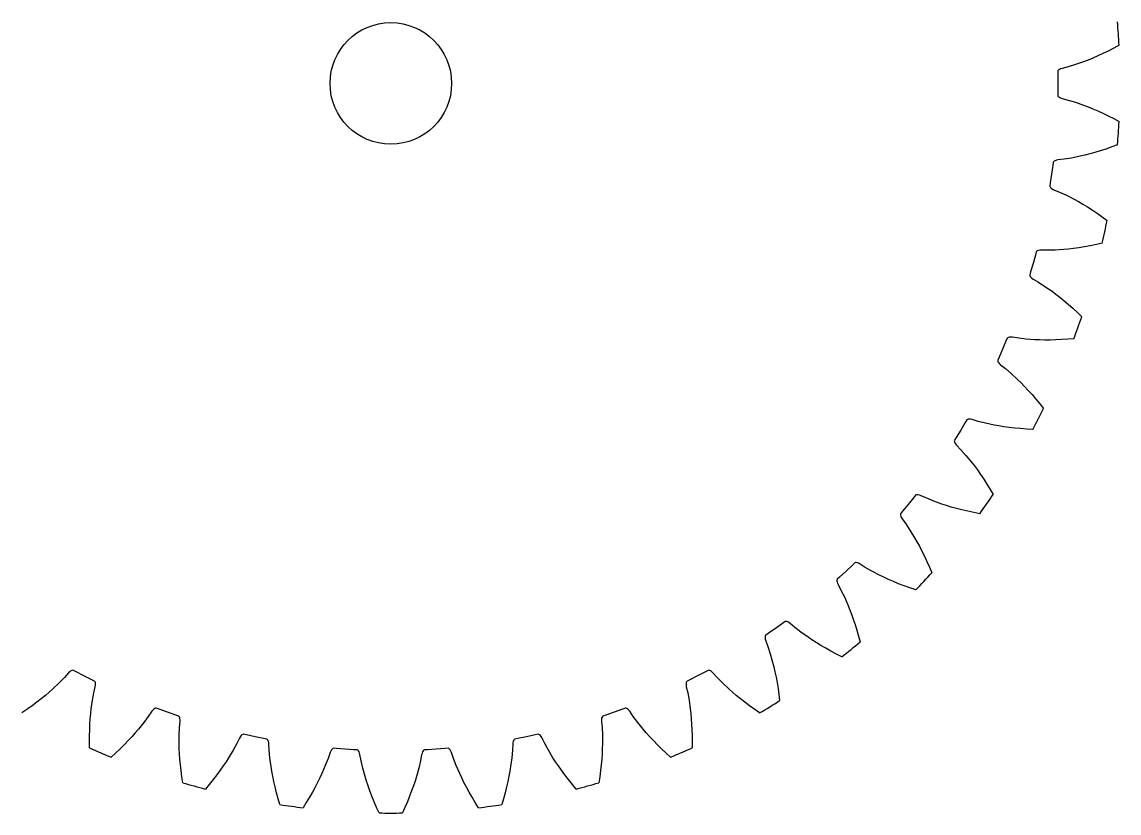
# Model space of a CAD drawing. Extents: x -12.4 to 58.5, y -24 to 24.
# Drawn here: x 22.36 to 58.47, y -24 to 2.02 of the extents above; entities that cross this region are included whole.
import ezdxf

# ---------------------------------------------------------------- set-up
doc = ezdxf.new("R2010")
doc.units = 0

msp = doc.modelspace()

# ---------------------------------------------------------------- linework, layer by layer
msp.add_circle((34.5, 0), 2)
msp.add_circle((34.5, 0), 2)
at = {"layer": 'layer0'}
for p, q in [((58.292, 1.159), (58.108, 1.066)), ((58.467, 1.253), (58.292, 1.159)), ((57.447, 0.769), (57.301, 0.713)), ((57.603, 0.833), (57.447, 0.769)), ((57.765, 0.903), (57.603, 0.833)), ((57.934, 0.981), (57.765, 0.903)), ((58.108, 1.066), (57.934, 0.981)), ((56.456, 0.414), (56.447, 0.392)), ((56.447, 0.392), (56.448, 0.286)), ((56.475, 0.436), (56.456, 0.414)), ((56.504, 0.457), (56.475, 0.436)), ((56.544, 0.476), (56.504, 0.457)), ((56.595, 0.494), (56.544, 0.476)), ((56.792, 0.546), (56.595, 0.494)), ((57.031, 0.619), (56.792, 0.546)), ((57.301, 0.713), (57.031, 0.619)), ((56.448, 0.286), (56.45, 0)), ((56.45, 0), (56.448, -0.286)), ((56.448, -0.286), (56.447, -0.392)), ((56.447, -0.392), (56.456, -0.414)), ((56.456, -0.414), (56.475, -0.436)), ((56.475, -0.436), (56.504, -0.457)), ((56.504, -0.457), (56.544, -0.476)), ((56.544, -0.476), (56.595, -0.494)), ((56.595, -0.494), (56.792, -0.546)), ((56.792, -0.546), (57.031, -0.619)), ((57.031, -0.619), (57.301, -0.713)), ((57.301, -0.713), (57.447, -0.769)), ((57.447, -0.769), (57.603, -0.833)), ((57.603, -0.833), (57.765, -0.903)), ((57.765, -0.903), (57.934, -0.981)), ((57.934, -0.981), (58.108, -1.066)), ((58.108, -1.066), (58.292, -1.159)), ((58.292, -1.159), (58.467, -1.253)), ((58.034, -2.159), (57.849, -2.219)), ((58.228, -2.091), (58.034, -2.159)), ((58.415, -2.022), (58.228, -2.091)), ((56.456, -2.519), (56.404, -2.53)), ((56.659, -2.494), (56.456, -2.519)), ((56.906, -2.455), (56.659, -2.494)), ((57.186, -2.398), (56.906, -2.455)), ((57.338, -2.362), (57.186, -2.398)), ((57.501, -2.32), (57.338, -2.362)), ((57.671, -2.273), (57.501, -2.32)), ((57.849, -2.219), (57.671, -2.273)), ((56.283, -2.705), (56.246, -2.989)), ((56.296, -2.6), (56.283, -2.705)), ((56.307, -2.579), (56.296, -2.6)), ((56.329, -2.56), (56.307, -2.579)), ((56.361, -2.544), (56.329, -2.56)), ((56.404, -2.53), (56.361, -2.544)), ((56.246, -2.989), (56.205, -3.272)), ((56.205, -3.272), (56.189, -3.377)), ((56.189, -3.377), (56.195, -3.4)), ((56.195, -3.4), (56.211, -3.424)), ((56.211, -3.424), (56.237, -3.448)), ((56.237, -3.448), (56.274, -3.473)), ((56.274, -3.473), (56.321, -3.498)), ((56.321, -3.498), (56.51, -3.577)), ((56.51, -3.577), (56.737, -3.681)), ((56.737, -3.681), (56.992, -3.811)), ((56.992, -3.811), (57.128, -3.887)), ((57.128, -3.887), (57.274, -3.971)), ((57.274, -3.971), (57.425, -4.063)), ((57.425, -4.063), (57.582, -4.163)), ((57.582, -4.163), (57.743, -4.27)), ((57.743, -4.27), (57.913, -4.388)), ((57.913, -4.388), (58.073, -4.505)), ((57.146, -5.407), (56.971, -5.431)), ((57.33, -5.378), (57.146, -5.407)), ((57.52, -5.343), (57.33, -5.378)), ((57.723, -5.303), (57.52, -5.343)), ((57.917, -5.259), (57.723, -5.303)), ((55.712, -5.646), (55.636, -5.922)), ((55.739, -5.544), (55.712, -5.646)), ((55.753, -5.525), (55.739, -5.544)), ((55.777, -5.509), (55.753, -5.525)), ((55.811, -5.497), (55.777, -5.509)), ((55.855, -5.489), (55.811, -5.497)), ((55.908, -5.486), (55.855, -5.489)), ((56.113, -5.488), (55.908, -5.486)), ((56.363, -5.483), (56.113, -5.488)), ((56.648, -5.465), (56.363, -5.483)), ((56.803, -5.45), (56.648, -5.465)), ((56.971, -5.431), (56.803, -5.45)), ((55.636, -5.922), (55.557, -6.197)), ((55.557, -6.197), (55.527, -6.299)), ((55.527, -6.299), (55.53, -6.322)), ((55.53, -6.322), (55.542, -6.348)), ((55.542, -6.348), (55.565, -6.376)), ((55.565, -6.376), (55.598, -6.406)), ((55.598, -6.406), (55.642, -6.437)), ((55.642, -6.437), (55.818, -6.54)), ((55.818, -6.54), (56.029, -6.675)), ((56.029, -6.675), (56.263, -6.839)), ((56.263, -6.839), (56.388, -6.932)), ((56.388, -6.932), (56.522, -7.036)), ((56.522, -7.036), (56.658, -7.147)), ((56.658, -7.147), (56.8, -7.267)), ((56.8, -7.267), (56.945, -7.396)), ((56.945, -7.396), (57.097, -7.535)), ((57.097, -7.535), (57.24, -7.673)), ((54.745, -8.482), (54.633, -8.745)), ((54.786, -8.384), (54.745, -8.482)), ((54.803, -8.367), (54.786, -8.384)), ((54.829, -8.355), (54.803, -8.367)), ((54.864, -8.348), (54.829, -8.355)), ((54.909, -8.346), (54.864, -8.348)), ((54.962, -8.35), (54.909, -8.346)), ((55.164, -8.38), (54.962, -8.35)), ((55.413, -8.409), (55.164, -8.38)), ((55.698, -8.43), (55.413, -8.409)), ((55.854, -8.436), (55.698, -8.43)), ((56.022, -8.44), (55.854, -8.436)), ((56.199, -8.44), (56.022, -8.44)), ((56.385, -8.436), (56.199, -8.44)), ((56.578, -8.428), (56.385, -8.436)), ((56.784, -8.415), (56.578, -8.428)), ((56.982, -8.399), (56.784, -8.415)), ((54.517, -9.007), (54.474, -9.103)), ((54.633, -8.745), (54.517, -9.007)), ((54.474, -9.103), (54.473, -9.127)), ((54.473, -9.127), (54.482, -9.154)), ((54.482, -9.154), (54.5, -9.185)), ((54.5, -9.185), (54.529, -9.219)), ((54.529, -9.219), (54.569, -9.255)), ((54.569, -9.255), (54.729, -9.382)), ((54.729, -9.382), (54.919, -9.544)), ((54.919, -9.544), (55.129, -9.738)), ((55.129, -9.738), (55.241, -9.848)), ((55.241, -9.848), (55.358, -9.969)), ((55.358, -9.969), (55.479, -10.097)), ((55.479, -10.097), (55.603, -10.236)), ((55.603, -10.236), (55.729, -10.383)), ((55.729, -10.383), (55.86, -10.542)), ((55.86, -10.542), (55.984, -10.698)), ((53.402, -11.159), (53.255, -11.405)), ((53.456, -11.068), (53.402, -11.159)), ((53.474, -11.054), (53.456, -11.068)), ((53.502, -11.045), (53.474, -11.054)), ((53.538, -11.043), (53.502, -11.045)), ((53.582, -11.047), (53.538, -11.043)), ((53.635, -11.058), (53.582, -11.047)), ((53.831, -11.116), (53.635, -11.058)), ((54.073, -11.178), (53.831, -11.116)), ((54.353, -11.238), (54.073, -11.178)), ((53.255, -11.405), (53.104, -11.648)), ((54.506, -11.265), (54.353, -11.238)), ((54.673, -11.292), (54.506, -11.265)), ((54.847, -11.316), (54.673, -11.292)), ((55.032, -11.338), (54.847, -11.316)), ((55.225, -11.356), (55.032, -11.338)), ((55.431, -11.371), (55.225, -11.356)), ((55.629, -11.382), (55.431, -11.371)), ((53.048, -11.738), (53.044, -11.762)), ((53.044, -11.762), (53.049, -11.79)), ((53.104, -11.648), (53.048, -11.738)), ((53.049, -11.79), (53.063, -11.823)), ((53.063, -11.823), (53.088, -11.86)), ((53.088, -11.86), (53.121, -11.902)), ((53.121, -11.902), (53.263, -12.05)), ((53.263, -12.05), (53.43, -12.236)), ((53.43, -12.236), (53.611, -12.457)), ((53.611, -12.457), (53.706, -12.58)), ((53.706, -12.58), (53.807, -12.716)), ((53.807, -12.716), (53.908, -12.86)), ((53.908, -12.86), (54.013, -13.014)), ((54.013, -13.014), (54.118, -13.177)), ((54.118, -13.177), (54.226, -13.353)), ((54.226, -13.353), (54.327, -13.524)), ((51.706, -13.629), (51.527, -13.852)), ((51.772, -13.546), (51.706, -13.629)), ((51.793, -13.535), (51.772, -13.546)), ((51.821, -13.53), (51.793, -13.535)), ((51.857, -13.532), (51.821, -13.53)), ((51.9, -13.542), (51.857, -13.532)), ((51.951, -13.561), (51.9, -13.542)), ((52.137, -13.645), (51.951, -13.561)), ((52.368, -13.739), (52.137, -13.645)), ((51.345, -14.073), (51.277, -14.155)), ((51.527, -13.852), (51.345, -14.073)), ((52.637, -13.836), (52.368, -13.739)), ((52.786, -13.885), (52.637, -13.836)), ((52.947, -13.934), (52.786, -13.885)), ((53.117, -13.981), (52.947, -13.934)), ((53.297, -14.028), (53.117, -13.981)), ((53.486, -14.072), (53.297, -14.028)), ((53.687, -14.116), (53.486, -14.072)), ((51.277, -14.155), (51.27, -14.177)), ((51.27, -14.177), (51.271, -14.206)), ((51.271, -14.206), (51.281, -14.241)), ((51.281, -14.241), (51.299, -14.281)), ((51.299, -14.281), (51.327, -14.327)), ((51.327, -14.327), (51.448, -14.492)), ((53.883, -14.153), (53.687, -14.116)), ((51.448, -14.492), (51.587, -14.699)), ((51.587, -14.699), (51.737, -14.943)), ((51.737, -14.943), (51.815, -15.078)), ((51.815, -15.078), (51.895, -15.226)), ((51.895, -15.226), (51.977, -15.383)), ((51.977, -15.383), (52.059, -15.55)), ((49.69, -15.845), (49.482, -16.042)), ((49.767, -15.772), (49.69, -15.845)), ((49.789, -15.763), (49.767, -15.772)), ((49.817, -15.762), (49.789, -15.763)), ((49.853, -15.77), (49.817, -15.762)), ((49.894, -15.786), (49.853, -15.77)), ((49.942, -15.81), (49.894, -15.786)), ((50.115, -15.919), (49.942, -15.81)), ((52.059, -15.55), (52.141, -15.726)), ((52.141, -15.726), (52.224, -15.914)), ((49.272, -16.236), (49.193, -16.307)), ((49.482, -16.042), (49.272, -16.236)), ((50.331, -16.044), (50.115, -15.919)), ((50.584, -16.177), (50.331, -16.044)), ((50.725, -16.245), (50.584, -16.177)), ((50.878, -16.316), (50.725, -16.245)), ((52.224, -15.914), (52.301, -16.098)), ((49.183, -16.329), (49.18, -16.357)), ((49.18, -16.357), (49.185, -16.393)), ((49.193, -16.307), (49.183, -16.329)), ((49.185, -16.393), (49.198, -16.436)), ((49.198, -16.436), (49.22, -16.485)), ((49.22, -16.485), (49.316, -16.665)), ((51.04, -16.386), (50.878, -16.316)), ((51.212, -16.457), (51.04, -16.386)), ((51.393, -16.527), (51.212, -16.457)), ((51.587, -16.597), (51.393, -16.527)), ((51.775, -16.661), (51.587, -16.597)), ((49.316, -16.665), (49.427, -16.889)), ((49.427, -16.889), (49.542, -17.151)), ((49.542, -17.151), (49.6, -17.295)), ((49.6, -17.295), (49.66, -17.453)), ((49.66, -17.453), (49.719, -17.619)), ((49.719, -17.619), (49.778, -17.796)), ((47.158, -17.932), (46.923, -18.096)), ((47.391, -17.766), (47.158, -17.932)), ((47.477, -17.704), (47.391, -17.766)), ((47.5, -17.698), (47.477, -17.704)), ((47.528, -17.701), (47.5, -17.698)), ((47.562, -17.713), (47.528, -17.701)), ((47.601, -17.735), (47.562, -17.713)), ((47.645, -17.766), (47.601, -17.735)), ((47.802, -17.897), (47.645, -17.766)), ((47.999, -18.051), (47.802, -17.897)), ((48.232, -18.217), (47.999, -18.051)), ((49.778, -17.796), (49.835, -17.981)), ((49.835, -17.981), (49.892, -18.179)), ((46.823, -18.176), (46.816, -18.204)), ((46.816, -18.204), (46.816, -18.24)), ((46.816, -18.24), (46.823, -18.284)), ((46.836, -18.156), (46.823, -18.176)), ((46.823, -18.284), (46.838, -18.335)), ((46.923, -18.096), (46.836, -18.156)), ((46.838, -18.335), (46.909, -18.527)), ((48.361, -18.303), (48.232, -18.217)), ((48.504, -18.394), (48.361, -18.303)), ((48.654, -18.486), (48.504, -18.394)), ((49.892, -18.179), (49.943, -18.372)), ((46.909, -18.527), (46.988, -18.764)), ((46.988, -18.764), (47.066, -19.039)), ((48.815, -18.579), (48.654, -18.486)), ((48.985, -18.673), (48.815, -18.579)), ((49.168, -18.769), (48.985, -18.673)), ((49.345, -18.858), (49.168, -18.769)), ((47.066, -19.039), (47.104, -19.19)), ((23.897, -19.39), (23.759, -19.542)), ((23.936, -19.354), (23.897, -19.39)), ((23.971, -19.327), (23.936, -19.354)), ((24.003, -19.31), (23.971, -19.327)), ((24.031, -19.303), (24.003, -19.31)), ((24.055, -19.306), (24.031, -19.303)), ((24.148, -19.356), (24.055, -19.306)), ((24.402, -19.489), (24.148, -19.356)), ((24.656, -19.619), (24.402, -19.489)), ((44.598, -19.489), (44.344, -19.619)), ((44.852, -19.356), (44.598, -19.489)), ((44.945, -19.306), (44.852, -19.356)), ((44.969, -19.303), (44.945, -19.306)), ((44.997, -19.31), (44.969, -19.303)), ((45.029, -19.327), (44.997, -19.31)), ((45.064, -19.354), (45.029, -19.327)), ((45.103, -19.39), (45.064, -19.354)), ((45.241, -19.542), (45.103, -19.39)), ((47.104, -19.19), (47.142, -19.355)), ((47.142, -19.355), (47.178, -19.528)), ((23.585, -19.721), (23.377, -19.917)), ((23.759, -19.542), (23.585, -19.721)), ((24.751, -19.667), (24.656, -19.619)), ((24.729, -20.044), (24.774, -19.845)), ((24.767, -19.685), (24.751, -19.667)), ((24.777, -19.711), (24.767, -19.685)), ((24.774, -19.845), (24.781, -19.792)), ((24.782, -19.747), (24.777, -19.711)), ((24.781, -19.792), (24.782, -19.747)), ((44.223, -19.711), (44.218, -19.747)), ((44.218, -19.747), (44.219, -19.792)), ((44.219, -19.792), (44.226, -19.845)), ((44.233, -19.685), (44.223, -19.711)), ((44.226, -19.845), (44.271, -20.044)), ((44.249, -19.667), (44.233, -19.685)), ((44.344, -19.619), (44.249, -19.667)), ((45.415, -19.721), (45.241, -19.542)), ((45.623, -19.917), (45.415, -19.721)), ((47.178, -19.528), (47.212, -19.71)), ((47.212, -19.71), (47.244, -19.902)), ((23.131, -20.13), (22.995, -20.241)), ((23.26, -20.02), (23.131, -20.13)), ((23.377, -19.917), (23.26, -20.02)), ((24.684, -20.29), (24.729, -20.044)), ((44.271, -20.044), (44.316, -20.29)), ((45.74, -20.02), (45.623, -19.917)), ((45.869, -20.13), (45.74, -20.02)), ((46.005, -20.241), (45.869, -20.13)), ((47.244, -19.902), (47.273, -20.106)), ((47.273, -20.106), (47.297, -20.303)), ((22.693, -20.471), (22.525, -20.591)), ((22.848, -20.355), (22.693, -20.471)), ((22.995, -20.241), (22.848, -20.355)), ((24.626, -20.728), (24.643, -20.573)), ((24.643, -20.573), (24.684, -20.29)), ((26.701, -20.581), (26.669, -20.612)), ((26.731, -20.56), (26.701, -20.581)), ((26.757, -20.549), (26.731, -20.56)), ((26.781, -20.549), (26.757, -20.549)), ((26.88, -20.585), (26.781, -20.549)), ((42.219, -20.549), (42.12, -20.585)), ((42.243, -20.549), (42.219, -20.549)), ((42.269, -20.56), (42.243, -20.549)), ((42.299, -20.581), (42.269, -20.56)), ((42.331, -20.612), (42.299, -20.581)), ((44.316, -20.29), (44.357, -20.573)), ((44.357, -20.573), (44.374, -20.728)), ((46.152, -20.355), (46.005, -20.241)), ((46.307, -20.471), (46.152, -20.355)), ((46.475, -20.591), (46.307, -20.471)), ((22.525, -20.591), (22.361, -20.703)), ((24.599, -21.072), (24.611, -20.896)), ((24.611, -20.896), (24.626, -20.728)), ((26.52, -20.822), (26.372, -21.023)), ((26.636, -20.653), (26.52, -20.822)), ((26.669, -20.612), (26.636, -20.653)), ((27.149, -20.683), (26.88, -20.585)), ((27.42, -20.777), (27.149, -20.683)), ((27.52, -20.811), (27.42, -20.777)), ((27.538, -20.827), (27.52, -20.811)), ((27.552, -20.852), (27.538, -20.827)), ((27.561, -20.886), (27.552, -20.852)), ((27.566, -20.931), (27.561, -20.886)), ((27.566, -20.984), (27.566, -20.931)), ((41.439, -20.886), (41.434, -20.931)), ((41.434, -20.931), (41.434, -20.984)), ((41.448, -20.852), (41.439, -20.886)), ((41.462, -20.827), (41.448, -20.852)), ((41.48, -20.811), (41.462, -20.827)), ((41.58, -20.777), (41.48, -20.811)), ((41.851, -20.683), (41.58, -20.777)), ((42.12, -20.585), (41.851, -20.683)), ((42.364, -20.653), (42.331, -20.612)), ((42.48, -20.822), (42.364, -20.653)), ((42.628, -21.023), (42.48, -20.822)), ((44.374, -20.728), (44.389, -20.896)), ((44.389, -20.896), (44.401, -21.072)), ((46.639, -20.703), (46.475, -20.591)), ((24.585, -21.452), (24.59, -21.258)), ((24.59, -21.258), (24.599, -21.072)), ((26.192, -21.246), (26.091, -21.364)), ((26.372, -21.023), (26.192, -21.246)), ((27.538, -21.438), (27.549, -21.188)), ((27.549, -21.188), (27.566, -20.984)), ((41.434, -20.984), (41.451, -21.188)), ((41.451, -21.188), (41.462, -21.438)), ((42.808, -21.246), (42.628, -21.023)), ((42.909, -21.364), (42.808, -21.246)), ((44.401, -21.072), (44.41, -21.258)), ((44.41, -21.258), (44.415, -21.452)), ((24.584, -21.658), (24.585, -21.452)), ((24.586, -21.857), (24.584, -21.658)), ((25.858, -21.619), (25.728, -21.752)), ((25.978, -21.49), (25.858, -21.619)), ((26.091, -21.364), (25.978, -21.49)), ((27.536, -21.724), (27.538, -21.438)), ((29.521, -21.532), (29.43, -21.715)), ((29.549, -21.486), (29.521, -21.532)), ((29.576, -21.451), (29.549, -21.486)), ((29.602, -21.426), (29.576, -21.451)), ((29.627, -21.412), (29.602, -21.426)), ((29.651, -21.408), (29.627, -21.412)), ((29.754, -21.431), (29.651, -21.408)), ((30.034, -21.491), (29.754, -21.431)), ((30.315, -21.547), (30.034, -21.491)), ((30.419, -21.568), (30.315, -21.547)), ((30.439, -21.581), (30.419, -21.568)), ((30.456, -21.604), (30.439, -21.581)), ((30.47, -21.637), (30.456, -21.604)), ((30.481, -21.68), (30.47, -21.637)), ((38.53, -21.637), (38.519, -21.68)), ((38.544, -21.604), (38.53, -21.637)), ((38.561, -21.581), (38.544, -21.604)), ((38.581, -21.568), (38.561, -21.581)), ((38.685, -21.547), (38.581, -21.568)), ((38.966, -21.491), (38.685, -21.547)), ((39.246, -21.431), (38.966, -21.491)), ((39.349, -21.408), (39.246, -21.431)), ((39.373, -21.412), (39.349, -21.408)), ((39.398, -21.426), (39.373, -21.412)), ((39.424, -21.451), (39.398, -21.426)), ((39.451, -21.486), (39.424, -21.451)), ((39.479, -21.532), (39.451, -21.486)), ((39.57, -21.715), (39.479, -21.532)), ((41.462, -21.438), (41.464, -21.724)), ((43.022, -21.49), (42.909, -21.364)), ((43.142, -21.619), (43.022, -21.49)), ((43.272, -21.752), (43.142, -21.619)), ((44.416, -21.658), (44.414, -21.857)), ((44.415, -21.452), (44.416, -21.658)), ((25.59, -21.888), (25.44, -22.03)), ((25.728, -21.752), (25.59, -21.888)), ((27.54, -21.88), (27.536, -21.724)), ((27.548, -22.048), (27.54, -21.88)), ((29.31, -21.934), (29.163, -22.179)), ((29.43, -21.715), (29.31, -21.934)), ((30.488, -21.733), (30.481, -21.68)), ((30.499, -21.937), (30.488, -21.733)), ((30.522, -22.186), (30.499, -21.937)), ((32.5, -22.009), (32.434, -22.203)), ((32.521, -21.96), (32.5, -22.009)), ((32.543, -21.922), (32.521, -21.96)), ((32.566, -21.894), (32.543, -21.922)), ((32.588, -21.876), (32.566, -21.894)), ((32.611, -21.869), (32.588, -21.876)), ((32.717, -21.878), (32.611, -21.869)), ((33.002, -21.899), (32.717, -21.878)), ((33.288, -21.917), (33.002, -21.899)), ((33.394, -21.923), (33.288, -21.917)), ((33.415, -21.933), (33.394, -21.923)), ((33.435, -21.953), (33.415, -21.933)), ((33.454, -21.984), (33.435, -21.953)), ((33.471, -22.025), (33.454, -21.984)), ((35.546, -21.984), (35.529, -22.025)), ((35.565, -21.953), (35.546, -21.984)), ((35.585, -21.933), (35.565, -21.953)), ((35.606, -21.923), (35.585, -21.933)), ((35.712, -21.917), (35.606, -21.923)), ((35.998, -21.899), (35.712, -21.917)), ((36.283, -21.878), (35.998, -21.899)), ((36.389, -21.869), (36.283, -21.878)), ((36.412, -21.876), (36.389, -21.869)), ((36.434, -21.894), (36.412, -21.876)), ((36.457, -21.922), (36.434, -21.894)), ((36.479, -21.96), (36.457, -21.922)), ((36.5, -22.009), (36.479, -21.96)), ((36.566, -22.203), (36.5, -22.009)), ((38.501, -21.937), (38.478, -22.186)), ((38.512, -21.733), (38.501, -21.937)), ((38.519, -21.68), (38.512, -21.733)), ((39.69, -21.934), (39.57, -21.715)), ((39.837, -22.179), (39.69, -21.934)), ((41.46, -21.88), (41.452, -22.048)), ((41.464, -21.724), (41.46, -21.88)), ((43.41, -21.888), (43.272, -21.752)), ((43.56, -22.03), (43.41, -21.888)), ((25.44, -22.03), (25.293, -22.164)), ((27.56, -22.224), (27.548, -22.048)), ((27.577, -22.409), (27.56, -22.224)), ((29.078, -22.31), (28.984, -22.45)), ((29.163, -22.179), (29.078, -22.31)), ((30.559, -22.47), (30.522, -22.186)), ((32.434, -22.203), (32.345, -22.437)), ((33.485, -22.077), (33.471, -22.025)), ((33.524, -22.278), (33.485, -22.077)), ((33.58, -22.521), (33.524, -22.278)), ((35.476, -22.278), (35.42, -22.521)), ((35.515, -22.077), (35.476, -22.278)), ((35.529, -22.025), (35.515, -22.077)), ((36.655, -22.437), (36.566, -22.203)), ((38.478, -22.186), (38.441, -22.47)), ((39.922, -22.31), (39.837, -22.179)), ((40.016, -22.45), (39.922, -22.31)), ((41.44, -22.224), (41.423, -22.409)), ((41.452, -22.048), (41.44, -22.224)), ((43.707, -22.164), (43.56, -22.03)), ((27.598, -22.602), (27.577, -22.409)), ((27.625, -22.807), (27.598, -22.602)), ((28.772, -22.744), (28.653, -22.898)), ((28.882, -22.594), (28.772, -22.744)), ((28.984, -22.45), (28.882, -22.594)), ((30.585, -22.623), (30.559, -22.47)), ((30.615, -22.789), (30.585, -22.623)), ((32.232, -22.7), (32.167, -22.841)), ((32.345, -22.437), (32.232, -22.7)), ((33.656, -22.797), (33.58, -22.521)), ((35.42, -22.521), (35.344, -22.797)), ((36.768, -22.7), (36.655, -22.437)), ((36.833, -22.841), (36.768, -22.7)), ((38.415, -22.623), (38.385, -22.789)), ((38.441, -22.47), (38.415, -22.623)), ((40.118, -22.594), (40.016, -22.45)), ((40.228, -22.744), (40.118, -22.594)), ((40.347, -22.898), (40.228, -22.744)), ((41.402, -22.602), (41.375, -22.807)), ((41.423, -22.409), (41.402, -22.602)), ((27.655, -23.003), (27.625, -22.807)), ((28.524, -23.059), (28.397, -23.211)), ((28.653, -22.898), (28.524, -23.059)), ((30.651, -22.962), (30.615, -22.789)), ((30.693, -23.143), (30.651, -22.962)), ((32.092, -22.992), (32.011, -23.149)), ((32.167, -22.841), (32.092, -22.992)), ((33.702, -22.946), (33.656, -22.797)), ((33.755, -23.106), (33.702, -22.946)), ((33.814, -23.272), (33.755, -23.106)), ((35.245, -23.106), (35.186, -23.272)), ((35.298, -22.946), (35.245, -23.106)), ((35.344, -22.797), (35.298, -22.946)), ((36.908, -22.992), (36.833, -22.841)), ((36.989, -23.149), (36.908, -22.992)), ((38.349, -22.962), (38.307, -23.143)), ((38.385, -22.789), (38.349, -22.962)), ((40.476, -23.059), (40.347, -22.898)), ((40.603, -23.211), (40.476, -23.059)), ((41.375, -22.807), (41.345, -23.003)), ((30.74, -23.331), (30.693, -23.143)), ((30.795, -23.53), (30.74, -23.331)), ((31.922, -23.312), (31.826, -23.481)), ((32.011, -23.149), (31.922, -23.312)), ((33.88, -23.446), (33.814, -23.272)), ((33.952, -23.626), (33.88, -23.446)), ((35.12, -23.446), (35.048, -23.626)), ((35.186, -23.272), (35.12, -23.446)), ((37.078, -23.312), (36.989, -23.149)), ((37.174, -23.481), (37.078, -23.312)), ((38.26, -23.331), (38.205, -23.53)), ((38.307, -23.143), (38.26, -23.331)), ((30.851, -23.721), (30.795, -23.53)), ((31.72, -23.658), (31.614, -23.826)), ((31.826, -23.481), (31.72, -23.658)), ((34.033, -23.816), (33.952, -23.626)), ((34.115, -23.997), (34.033, -23.816)), ((34.967, -23.816), (34.885, -23.997)), ((35.048, -23.626), (34.967, -23.816)), ((37.28, -23.658), (37.174, -23.481)), ((37.386, -23.826), (37.28, -23.658)), ((38.205, -23.53), (38.149, -23.721))]:
    msp.add_line(p, q, dxfattribs=at)
for start, end in [(2.9937, 4.8324), (355.1676, 357.0063), (347.3415, 349.1802), (339.5155, 341.3541), (331.6894, 333.528), (323.8633, 325.7019), (316.0372, 317.8758), (308.2111, 310.0498), (300.385, 302.2237), (245.6024, 247.4411), (292.5589, 294.3976), (253.4285, 255.2671), (284.7329, 286.5715), (261.2546, 263.0932), (276.9068, 278.7454), (269.0807, 270.9193)]:
    msp.add_arc((34.5, 0), 24, start, end, dxfattribs=at)
at = {"layer": 'layer2'}
for p, q in [((58.292, 1.159), (58.108, 1.066)), ((58.467, 1.253), (58.292, 1.159)), ((57.447, 0.769), (57.301, 0.713)), ((57.603, 0.833), (57.447, 0.769)), ((57.765, 0.903), (57.603, 0.833)), ((57.934, 0.981), (57.765, 0.903)), ((58.108, 1.066), (57.934, 0.981)), ((56.456, 0.414), (56.447, 0.392)), ((56.447, 0.392), (56.448, 0.286)), ((56.475, 0.436), (56.456, 0.414)), ((56.504, 0.457), (56.475, 0.436)), ((56.544, 0.476), (56.504, 0.457)), ((56.595, 0.494), (56.544, 0.476)), ((56.792, 0.546), (56.595, 0.494)), ((57.031, 0.619), (56.792, 0.546)), ((57.301, 0.713), (57.031, 0.619)), ((56.448, 0.286), (56.45, 0)), ((56.45, 0), (56.448, -0.286)), ((56.448, -0.286), (56.447, -0.392)), ((56.447, -0.392), (56.456, -0.414)), ((56.456, -0.414), (56.475, -0.436)), ((56.475, -0.436), (56.504, -0.457)), ((56.504, -0.457), (56.544, -0.476)), ((56.544, -0.476), (56.595, -0.494)), ((56.595, -0.494), (56.792, -0.546)), ((56.792, -0.546), (57.031, -0.619)), ((57.031, -0.619), (57.301, -0.713)), ((57.301, -0.713), (57.447, -0.769)), ((57.447, -0.769), (57.603, -0.833)), ((57.603, -0.833), (57.765, -0.903)), ((57.765, -0.903), (57.934, -0.981)), ((57.934, -0.981), (58.108, -1.066)), ((58.108, -1.066), (58.292, -1.159)), ((58.292, -1.159), (58.467, -1.253)), ((58.034, -2.159), (57.849, -2.219)), ((58.228, -2.091), (58.034, -2.159)), ((58.415, -2.022), (58.228, -2.091)), ((56.456, -2.519), (56.404, -2.53)), ((56.659, -2.494), (56.456, -2.519)), ((56.906, -2.455), (56.659, -2.494)), ((57.186, -2.398), (56.906, -2.455)), ((57.338, -2.362), (57.186, -2.398)), ((57.501, -2.32), (57.338, -2.362)), ((57.671, -2.273), (57.501, -2.32)), ((57.849, -2.219), (57.671, -2.273)), ((56.283, -2.705), (56.246, -2.989)), ((56.296, -2.6), (56.283, -2.705)), ((56.307, -2.579), (56.296, -2.6)), ((56.329, -2.56), (56.307, -2.579)), ((56.361, -2.544), (56.329, -2.56)), ((56.404, -2.53), (56.361, -2.544)), ((56.246, -2.989), (56.205, -3.272)), ((56.205, -3.272), (56.189, -3.377)), ((56.189, -3.377), (56.195, -3.4)), ((56.195, -3.4), (56.211, -3.424)), ((56.211, -3.424), (56.237, -3.448)), ((56.237, -3.448), (56.274, -3.473)), ((56.274, -3.473), (56.321, -3.498)), ((56.321, -3.498), (56.51, -3.577)), ((56.51, -3.577), (56.737, -3.681)), ((56.737, -3.681), (56.992, -3.811)), ((56.992, -3.811), (57.128, -3.887)), ((57.128, -3.887), (57.274, -3.971)), ((57.274, -3.971), (57.425, -4.063)), ((57.425, -4.063), (57.582, -4.163)), ((57.582, -4.163), (57.743, -4.27)), ((57.743, -4.27), (57.913, -4.388)), ((57.913, -4.388), (58.073, -4.505)), ((57.146, -5.407), (56.971, -5.431)), ((57.33, -5.378), (57.146, -5.407)), ((57.52, -5.343), (57.33, -5.378)), ((57.723, -5.303), (57.52, -5.343)), ((57.917, -5.259), (57.723, -5.303)), ((55.712, -5.646), (55.636, -5.922)), ((55.739, -5.544), (55.712, -5.646)), ((55.753, -5.525), (55.739, -5.544)), ((55.777, -5.509), (55.753, -5.525)), ((55.811, -5.497), (55.777, -5.509)), ((55.855, -5.489), (55.811, -5.497)), ((55.908, -5.486), (55.855, -5.489)), ((56.113, -5.488), (55.908, -5.486)), ((56.363, -5.483), (56.113, -5.488)), ((56.648, -5.465), (56.363, -5.483)), ((56.803, -5.45), (56.648, -5.465)), ((56.971, -5.431), (56.803, -5.45)), ((55.636, -5.922), (55.557, -6.197)), ((55.557, -6.197), (55.527, -6.299)), ((55.527, -6.299), (55.53, -6.322)), ((55.53, -6.322), (55.542, -6.348)), ((55.542, -6.348), (55.565, -6.376)), ((55.565, -6.376), (55.598, -6.406)), ((55.598, -6.406), (55.642, -6.437)), ((55.642, -6.437), (55.818, -6.54)), ((55.818, -6.54), (56.029, -6.675)), ((56.029, -6.675), (56.263, -6.839)), ((56.263, -6.839), (56.388, -6.932)), ((56.388, -6.932), (56.522, -7.036)), ((56.522, -7.036), (56.658, -7.147)), ((56.658, -7.147), (56.8, -7.267)), ((56.8, -7.267), (56.945, -7.396)), ((56.945, -7.396), (57.097, -7.535)), ((57.097, -7.535), (57.24, -7.673)), ((54.745, -8.482), (54.633, -8.745)), ((54.786, -8.384), (54.745, -8.482)), ((54.803, -8.367), (54.786, -8.384)), ((54.829, -8.355), (54.803, -8.367)), ((54.864, -8.348), (54.829, -8.355)), ((54.909, -8.346), (54.864, -8.348)), ((54.962, -8.35), (54.909, -8.346)), ((55.164, -8.38), (54.962, -8.35)), ((55.413, -8.409), (55.164, -8.38)), ((55.698, -8.43), (55.413, -8.409)), ((55.854, -8.436), (55.698, -8.43)), ((56.022, -8.44), (55.854, -8.436)), ((56.199, -8.44), (56.022, -8.44)), ((56.385, -8.436), (56.199, -8.44)), ((56.578, -8.428), (56.385, -8.436)), ((56.784, -8.415), (56.578, -8.428)), ((56.982, -8.399), (56.784, -8.415)), ((54.517, -9.007), (54.474, -9.103)), ((54.633, -8.745), (54.517, -9.007)), ((54.474, -9.103), (54.473, -9.127)), ((54.473, -9.127), (54.482, -9.154)), ((54.482, -9.154), (54.5, -9.185)), ((54.5, -9.185), (54.529, -9.219)), ((54.529, -9.219), (54.569, -9.255)), ((54.569, -9.255), (54.729, -9.382)), ((54.729, -9.382), (54.919, -9.544)), ((54.919, -9.544), (55.129, -9.738)), ((55.129, -9.738), (55.241, -9.848)), ((55.241, -9.848), (55.358, -9.969)), ((55.358, -9.969), (55.479, -10.097)), ((55.479, -10.097), (55.603, -10.236)), ((55.603, -10.236), (55.729, -10.383)), ((55.729, -10.383), (55.86, -10.542)), ((55.86, -10.542), (55.984, -10.698)), ((53.402, -11.159), (53.255, -11.405)), ((53.456, -11.068), (53.402, -11.159)), ((53.474, -11.054), (53.456, -11.068)), ((53.502, -11.045), (53.474, -11.054)), ((53.538, -11.043), (53.502, -11.045)), ((53.582, -11.047), (53.538, -11.043)), ((53.635, -11.058), (53.582, -11.047)), ((53.831, -11.116), (53.635, -11.058)), ((54.073, -11.178), (53.831, -11.116)), ((54.353, -11.238), (54.073, -11.178)), ((53.255, -11.405), (53.104, -11.648)), ((54.506, -11.265), (54.353, -11.238)), ((54.673, -11.292), (54.506, -11.265)), ((54.847, -11.316), (54.673, -11.292)), ((55.032, -11.338), (54.847, -11.316)), ((55.225, -11.356), (55.032, -11.338)), ((55.431, -11.371), (55.225, -11.356)), ((55.629, -11.382), (55.431, -11.371)), ((53.048, -11.738), (53.044, -11.762)), ((53.044, -11.762), (53.049, -11.79)), ((53.104, -11.648), (53.048, -11.738)), ((53.049, -11.79), (53.063, -11.823)), ((53.063, -11.823), (53.088, -11.86)), ((53.088, -11.86), (53.121, -11.902)), ((53.121, -11.902), (53.263, -12.05)), ((53.263, -12.05), (53.43, -12.236)), ((53.43, -12.236), (53.611, -12.457)), ((53.611, -12.457), (53.706, -12.58)), ((53.706, -12.58), (53.807, -12.716)), ((53.807, -12.716), (53.908, -12.86)), ((53.908, -12.86), (54.013, -13.014)), ((54.013, -13.014), (54.118, -13.177)), ((54.118, -13.177), (54.226, -13.353)), ((54.226, -13.353), (54.327, -13.524)), ((51.706, -13.629), (51.527, -13.852)), ((51.772, -13.546), (51.706, -13.629)), ((51.793, -13.535), (51.772, -13.546)), ((51.821, -13.53), (51.793, -13.535)), ((51.857, -13.532), (51.821, -13.53)), ((51.9, -13.542), (51.857, -13.532)), ((51.951, -13.561), (51.9, -13.542)), ((52.137, -13.645), (51.951, -13.561)), ((52.368, -13.739), (52.137, -13.645)), ((51.345, -14.073), (51.277, -14.155)), ((51.527, -13.852), (51.345, -14.073)), ((52.637, -13.836), (52.368, -13.739)), ((52.786, -13.885), (52.637, -13.836)), ((52.947, -13.934), (52.786, -13.885)), ((53.117, -13.981), (52.947, -13.934)), ((53.297, -14.028), (53.117, -13.981)), ((53.486, -14.072), (53.297, -14.028)), ((53.687, -14.116), (53.486, -14.072)), ((51.277, -14.155), (51.27, -14.177)), ((51.27, -14.177), (51.271, -14.206)), ((51.271, -14.206), (51.281, -14.241)), ((51.281, -14.241), (51.299, -14.281)), ((51.299, -14.281), (51.327, -14.327)), ((51.327, -14.327), (51.448, -14.492)), ((53.883, -14.153), (53.687, -14.116)), ((51.448, -14.492), (51.587, -14.699)), ((51.587, -14.699), (51.737, -14.943)), ((51.737, -14.943), (51.815, -15.078)), ((51.815, -15.078), (51.895, -15.226)), ((51.895, -15.226), (51.977, -15.383)), ((51.977, -15.383), (52.059, -15.55)), ((49.69, -15.845), (49.482, -16.042)), ((49.767, -15.772), (49.69, -15.845)), ((49.789, -15.763), (49.767, -15.772)), ((49.817, -15.762), (49.789, -15.763)), ((49.853, -15.77), (49.817, -15.762)), ((49.894, -15.786), (49.853, -15.77)), ((49.942, -15.81), (49.894, -15.786)), ((50.115, -15.919), (49.942, -15.81)), ((52.059, -15.55), (52.141, -15.726)), ((52.141, -15.726), (52.224, -15.914)), ((49.272, -16.236), (49.193, -16.307)), ((49.482, -16.042), (49.272, -16.236)), ((50.331, -16.044), (50.115, -15.919)), ((50.584, -16.177), (50.331, -16.044)), ((50.725, -16.245), (50.584, -16.177)), ((50.878, -16.316), (50.725, -16.245)), ((52.224, -15.914), (52.301, -16.098)), ((49.183, -16.329), (49.18, -16.357)), ((49.18, -16.357), (49.185, -16.393)), ((49.193, -16.307), (49.183, -16.329)), ((49.185, -16.393), (49.198, -16.436)), ((49.198, -16.436), (49.22, -16.485)), ((49.22, -16.485), (49.316, -16.665)), ((51.04, -16.386), (50.878, -16.316)), ((51.212, -16.457), (51.04, -16.386)), ((51.393, -16.527), (51.212, -16.457)), ((51.587, -16.597), (51.393, -16.527)), ((51.775, -16.661), (51.587, -16.597)), ((49.316, -16.665), (49.427, -16.889)), ((49.427, -16.889), (49.542, -17.151)), ((49.542, -17.151), (49.6, -17.295)), ((49.6, -17.295), (49.66, -17.453)), ((49.66, -17.453), (49.719, -17.619)), ((49.719, -17.619), (49.778, -17.796)), ((47.158, -17.932), (46.923, -18.096)), ((47.391, -17.766), (47.158, -17.932)), ((47.477, -17.704), (47.391, -17.766)), ((47.5, -17.698), (47.477, -17.704)), ((47.528, -17.701), (47.5, -17.698)), ((47.562, -17.713), (47.528, -17.701)), ((47.601, -17.735), (47.562, -17.713)), ((47.645, -17.766), (47.601, -17.735)), ((47.802, -17.897), (47.645, -17.766)), ((47.999, -18.051), (47.802, -17.897)), ((48.232, -18.217), (47.999, -18.051)), ((49.778, -17.796), (49.835, -17.981)), ((49.835, -17.981), (49.892, -18.179)), ((46.823, -18.176), (46.816, -18.204)), ((46.816, -18.204), (46.816, -18.24)), ((46.816, -18.24), (46.823, -18.284)), ((46.836, -18.156), (46.823, -18.176)), ((46.823, -18.284), (46.838, -18.335)), ((46.923, -18.096), (46.836, -18.156)), ((46.838, -18.335), (46.909, -18.527)), ((48.361, -18.303), (48.232, -18.217)), ((48.504, -18.394), (48.361, -18.303)), ((48.654, -18.486), (48.504, -18.394)), ((49.892, -18.179), (49.943, -18.372)), ((46.909, -18.527), (46.988, -18.764)), ((46.988, -18.764), (47.066, -19.039)), ((48.815, -18.579), (48.654, -18.486)), ((48.985, -18.673), (48.815, -18.579)), ((49.168, -18.769), (48.985, -18.673)), ((49.345, -18.858), (49.168, -18.769)), ((47.066, -19.039), (47.104, -19.19)), ((23.897, -19.39), (23.759, -19.542)), ((23.936, -19.354), (23.897, -19.39)), ((23.971, -19.327), (23.936, -19.354)), ((24.003, -19.31), (23.971, -19.327)), ((24.031, -19.303), (24.003, -19.31)), ((24.055, -19.306), (24.031, -19.303)), ((24.148, -19.356), (24.055, -19.306)), ((24.402, -19.489), (24.148, -19.356)), ((24.656, -19.619), (24.402, -19.489)), ((44.598, -19.489), (44.344, -19.619)), ((44.852, -19.356), (44.598, -19.489)), ((44.945, -19.306), (44.852, -19.356)), ((44.969, -19.303), (44.945, -19.306)), ((44.997, -19.31), (44.969, -19.303)), ((45.029, -19.327), (44.997, -19.31)), ((45.064, -19.354), (45.029, -19.327)), ((45.103, -19.39), (45.064, -19.354)), ((45.241, -19.542), (45.103, -19.39)), ((47.104, -19.19), (47.142, -19.355)), ((47.142, -19.355), (47.178, -19.528)), ((23.585, -19.721), (23.377, -19.917)), ((23.759, -19.542), (23.585, -19.721)), ((24.751, -19.667), (24.656, -19.619)), ((24.729, -20.044), (24.774, -19.845)), ((24.767, -19.685), (24.751, -19.667)), ((24.777, -19.711), (24.767, -19.685)), ((24.774, -19.845), (24.781, -19.792)), ((24.782, -19.747), (24.777, -19.711)), ((24.781, -19.792), (24.782, -19.747)), ((44.223, -19.711), (44.218, -19.747)), ((44.218, -19.747), (44.219, -19.792)), ((44.219, -19.792), (44.226, -19.845)), ((44.233, -19.685), (44.223, -19.711)), ((44.226, -19.845), (44.271, -20.044)), ((44.249, -19.667), (44.233, -19.685)), ((44.344, -19.619), (44.249, -19.667)), ((45.415, -19.721), (45.241, -19.542)), ((45.623, -19.917), (45.415, -19.721)), ((47.178, -19.528), (47.212, -19.71)), ((47.212, -19.71), (47.244, -19.902)), ((23.131, -20.13), (22.995, -20.241)), ((23.26, -20.02), (23.131, -20.13)), ((23.377, -19.917), (23.26, -20.02)), ((24.684, -20.29), (24.729, -20.044)), ((44.271, -20.044), (44.316, -20.29)), ((45.74, -20.02), (45.623, -19.917)), ((45.869, -20.13), (45.74, -20.02)), ((46.005, -20.241), (45.869, -20.13)), ((47.244, -19.902), (47.273, -20.106)), ((47.273, -20.106), (47.297, -20.303)), ((22.693, -20.471), (22.525, -20.591)), ((22.848, -20.355), (22.693, -20.471)), ((22.995, -20.241), (22.848, -20.355)), ((24.626, -20.728), (24.643, -20.573)), ((24.643, -20.573), (24.684, -20.29)), ((26.701, -20.581), (26.669, -20.612)), ((26.731, -20.56), (26.701, -20.581)), ((26.757, -20.549), (26.731, -20.56)), ((26.781, -20.549), (26.757, -20.549)), ((26.88, -20.585), (26.781, -20.549)), ((42.219, -20.549), (42.12, -20.585)), ((42.243, -20.549), (42.219, -20.549)), ((42.269, -20.56), (42.243, -20.549)), ((42.299, -20.581), (42.269, -20.56)), ((42.331, -20.612), (42.299, -20.581)), ((44.316, -20.29), (44.357, -20.573)), ((44.357, -20.573), (44.374, -20.728)), ((46.152, -20.355), (46.005, -20.241)), ((46.307, -20.471), (46.152, -20.355)), ((46.475, -20.591), (46.307, -20.471)), ((22.525, -20.591), (22.361, -20.703)), ((24.599, -21.072), (24.611, -20.896)), ((24.611, -20.896), (24.626, -20.728)), ((26.52, -20.822), (26.372, -21.023)), ((26.636, -20.653), (26.52, -20.822)), ((26.669, -20.612), (26.636, -20.653)), ((27.149, -20.683), (26.88, -20.585)), ((27.42, -20.777), (27.149, -20.683)), ((27.52, -20.811), (27.42, -20.777)), ((27.538, -20.827), (27.52, -20.811)), ((27.552, -20.852), (27.538, -20.827)), ((27.561, -20.886), (27.552, -20.852)), ((27.566, -20.931), (27.561, -20.886)), ((27.566, -20.984), (27.566, -20.931)), ((41.439, -20.886), (41.434, -20.931)), ((41.434, -20.931), (41.434, -20.984)), ((41.448, -20.852), (41.439, -20.886)), ((41.462, -20.827), (41.448, -20.852)), ((41.48, -20.811), (41.462, -20.827)), ((41.58, -20.777), (41.48, -20.811)), ((41.851, -20.683), (41.58, -20.777)), ((42.12, -20.585), (41.851, -20.683)), ((42.364, -20.653), (42.331, -20.612)), ((42.48, -20.822), (42.364, -20.653)), ((42.628, -21.023), (42.48, -20.822)), ((44.374, -20.728), (44.389, -20.896)), ((44.389, -20.896), (44.401, -21.072)), ((46.639, -20.703), (46.475, -20.591)), ((24.585, -21.452), (24.59, -21.258)), ((24.59, -21.258), (24.599, -21.072)), ((26.192, -21.246), (26.091, -21.364)), ((26.372, -21.023), (26.192, -21.246)), ((27.538, -21.438), (27.549, -21.188)), ((27.549, -21.188), (27.566, -20.984)), ((41.434, -20.984), (41.451, -21.188)), ((41.451, -21.188), (41.462, -21.438)), ((42.808, -21.246), (42.628, -21.023)), ((42.909, -21.364), (42.808, -21.246)), ((44.401, -21.072), (44.41, -21.258)), ((44.41, -21.258), (44.415, -21.452)), ((24.584, -21.658), (24.585, -21.452)), ((24.586, -21.857), (24.584, -21.658)), ((25.858, -21.619), (25.728, -21.752)), ((25.978, -21.49), (25.858, -21.619)), ((26.091, -21.364), (25.978, -21.49)), ((27.536, -21.724), (27.538, -21.438)), ((29.521, -21.532), (29.43, -21.715)), ((29.549, -21.486), (29.521, -21.532)), ((29.576, -21.451), (29.549, -21.486)), ((29.602, -21.426), (29.576, -21.451)), ((29.627, -21.412), (29.602, -21.426)), ((29.651, -21.408), (29.627, -21.412)), ((29.754, -21.431), (29.651, -21.408)), ((30.034, -21.491), (29.754, -21.431)), ((30.315, -21.547), (30.034, -21.491)), ((30.419, -21.568), (30.315, -21.547)), ((30.439, -21.581), (30.419, -21.568)), ((30.456, -21.604), (30.439, -21.581)), ((30.47, -21.637), (30.456, -21.604)), ((30.481, -21.68), (30.47, -21.637)), ((38.53, -21.637), (38.519, -21.68)), ((38.544, -21.604), (38.53, -21.637)), ((38.561, -21.581), (38.544, -21.604)), ((38.581, -21.568), (38.561, -21.581)), ((38.685, -21.547), (38.581, -21.568)), ((38.966, -21.491), (38.685, -21.547)), ((39.246, -21.431), (38.966, -21.491)), ((39.349, -21.408), (39.246, -21.431)), ((39.373, -21.412), (39.349, -21.408)), ((39.398, -21.426), (39.373, -21.412)), ((39.424, -21.451), (39.398, -21.426)), ((39.451, -21.486), (39.424, -21.451)), ((39.479, -21.532), (39.451, -21.486)), ((39.57, -21.715), (39.479, -21.532)), ((41.462, -21.438), (41.464, -21.724)), ((43.022, -21.49), (42.909, -21.364)), ((43.142, -21.619), (43.022, -21.49)), ((43.272, -21.752), (43.142, -21.619)), ((44.416, -21.658), (44.414, -21.857)), ((44.415, -21.452), (44.416, -21.658)), ((25.59, -21.888), (25.44, -22.03)), ((25.728, -21.752), (25.59, -21.888)), ((27.54, -21.88), (27.536, -21.724)), ((27.548, -22.048), (27.54, -21.88)), ((29.31, -21.934), (29.163, -22.179)), ((29.43, -21.715), (29.31, -21.934)), ((30.488, -21.733), (30.481, -21.68)), ((30.499, -21.937), (30.488, -21.733)), ((30.522, -22.186), (30.499, -21.937)), ((32.5, -22.009), (32.434, -22.203)), ((32.521, -21.96), (32.5, -22.009)), ((32.543, -21.922), (32.521, -21.96)), ((32.566, -21.894), (32.543, -21.922)), ((32.588, -21.876), (32.566, -21.894)), ((32.611, -21.869), (32.588, -21.876)), ((32.717, -21.878), (32.611, -21.869)), ((33.002, -21.899), (32.717, -21.878)), ((33.288, -21.917), (33.002, -21.899)), ((33.394, -21.923), (33.288, -21.917)), ((33.415, -21.933), (33.394, -21.923)), ((33.435, -21.953), (33.415, -21.933)), ((33.454, -21.984), (33.435, -21.953)), ((33.471, -22.025), (33.454, -21.984)), ((35.546, -21.984), (35.529, -22.025)), ((35.565, -21.953), (35.546, -21.984)), ((35.585, -21.933), (35.565, -21.953)), ((35.606, -21.923), (35.585, -21.933)), ((35.712, -21.917), (35.606, -21.923)), ((35.998, -21.899), (35.712, -21.917)), ((36.283, -21.878), (35.998, -21.899)), ((36.389, -21.869), (36.283, -21.878)), ((36.412, -21.876), (36.389, -21.869)), ((36.434, -21.894), (36.412, -21.876)), ((36.457, -21.922), (36.434, -21.894)), ((36.479, -21.96), (36.457, -21.922)), ((36.5, -22.009), (36.479, -21.96)), ((36.566, -22.203), (36.5, -22.009)), ((38.501, -21.937), (38.478, -22.186)), ((38.512, -21.733), (38.501, -21.937)), ((38.519, -21.68), (38.512, -21.733)), ((39.69, -21.934), (39.57, -21.715)), ((39.837, -22.179), (39.69, -21.934)), ((41.46, -21.88), (41.452, -22.048)), ((41.464, -21.724), (41.46, -21.88)), ((43.41, -21.888), (43.272, -21.752)), ((43.56, -22.03), (43.41, -21.888)), ((25.44, -22.03), (25.293, -22.164)), ((27.56, -22.224), (27.548, -22.048)), ((27.577, -22.409), (27.56, -22.224)), ((29.078, -22.31), (28.984, -22.45)), ((29.163, -22.179), (29.078, -22.31)), ((30.559, -22.47), (30.522, -22.186)), ((32.434, -22.203), (32.345, -22.437)), ((33.485, -22.077), (33.471, -22.025)), ((33.524, -22.278), (33.485, -22.077)), ((33.58, -22.521), (33.524, -22.278)), ((35.476, -22.278), (35.42, -22.521)), ((35.515, -22.077), (35.476, -22.278)), ((35.529, -22.025), (35.515, -22.077)), ((36.655, -22.437), (36.566, -22.203)), ((38.478, -22.186), (38.441, -22.47)), ((39.922, -22.31), (39.837, -22.179)), ((40.016, -22.45), (39.922, -22.31)), ((41.44, -22.224), (41.423, -22.409)), ((41.452, -22.048), (41.44, -22.224)), ((43.707, -22.164), (43.56, -22.03)), ((27.598, -22.602), (27.577, -22.409)), ((27.625, -22.807), (27.598, -22.602)), ((28.772, -22.744), (28.653, -22.898)), ((28.882, -22.594), (28.772, -22.744)), ((28.984, -22.45), (28.882, -22.594)), ((30.585, -22.623), (30.559, -22.47)), ((30.615, -22.789), (30.585, -22.623)), ((32.232, -22.7), (32.167, -22.841)), ((32.345, -22.437), (32.232, -22.7)), ((33.656, -22.797), (33.58, -22.521)), ((35.42, -22.521), (35.344, -22.797)), ((36.768, -22.7), (36.655, -22.437)), ((36.833, -22.841), (36.768, -22.7)), ((38.415, -22.623), (38.385, -22.789)), ((38.441, -22.47), (38.415, -22.623)), ((40.118, -22.594), (40.016, -22.45)), ((40.228, -22.744), (40.118, -22.594)), ((40.347, -22.898), (40.228, -22.744)), ((41.402, -22.602), (41.375, -22.807)), ((41.423, -22.409), (41.402, -22.602)), ((27.655, -23.003), (27.625, -22.807)), ((28.524, -23.059), (28.397, -23.211)), ((28.653, -22.898), (28.524, -23.059)), ((30.651, -22.962), (30.615, -22.789)), ((30.693, -23.143), (30.651, -22.962)), ((32.092, -22.992), (32.011, -23.149)), ((32.167, -22.841), (32.092, -22.992)), ((33.702, -22.946), (33.656, -22.797)), ((33.755, -23.106), (33.702, -22.946)), ((33.814, -23.272), (33.755, -23.106)), ((35.245, -23.106), (35.186, -23.272)), ((35.298, -22.946), (35.245, -23.106)), ((35.344, -22.797), (35.298, -22.946)), ((36.908, -22.992), (36.833, -22.841)), ((36.989, -23.149), (36.908, -22.992)), ((38.349, -22.962), (38.307, -23.143)), ((38.385, -22.789), (38.349, -22.962)), ((40.476, -23.059), (40.347, -22.898)), ((40.603, -23.211), (40.476, -23.059)), ((41.375, -22.807), (41.345, -23.003)), ((30.74, -23.331), (30.693, -23.143)), ((30.795, -23.53), (30.74, -23.331)), ((31.922, -23.312), (31.826, -23.481)), ((32.011, -23.149), (31.922, -23.312)), ((33.88, -23.446), (33.814, -23.272)), ((33.952, -23.626), (33.88, -23.446)), ((35.12, -23.446), (35.048, -23.626)), ((35.186, -23.272), (35.12, -23.446)), ((37.078, -23.312), (36.989, -23.149)), ((37.174, -23.481), (37.078, -23.312)), ((38.26, -23.331), (38.205, -23.53)), ((38.307, -23.143), (38.26, -23.331)), ((30.851, -23.721), (30.795, -23.53)), ((31.72, -23.658), (31.614, -23.826)), ((31.826, -23.481), (31.72, -23.658)), ((34.033, -23.816), (33.952, -23.626)), ((34.115, -23.997), (34.033, -23.816)), ((34.967, -23.816), (34.885, -23.997)), ((35.048, -23.626), (34.967, -23.816)), ((37.28, -23.658), (37.174, -23.481)), ((37.386, -23.826), (37.28, -23.658)), ((38.205, -23.53), (38.149, -23.721))]:
    msp.add_line(p, q, dxfattribs=at)
for start, end in [(2.9937, 4.8324), (355.1676, 357.0063), (347.3415, 349.1802), (339.5155, 341.3541), (331.6894, 333.528), (323.8633, 325.7019), (316.0372, 317.8758), (308.2111, 310.0498), (300.385, 302.2237), (245.6024, 247.4411), (292.5589, 294.3976), (253.4285, 255.2671), (284.7329, 286.5715), (261.2546, 263.0932), (276.9068, 278.7454), (269.0807, 270.9193)]:
    msp.add_arc((34.5, 0), 24, start, end, dxfattribs=at)

doc.saveas('drawing.dxf')
